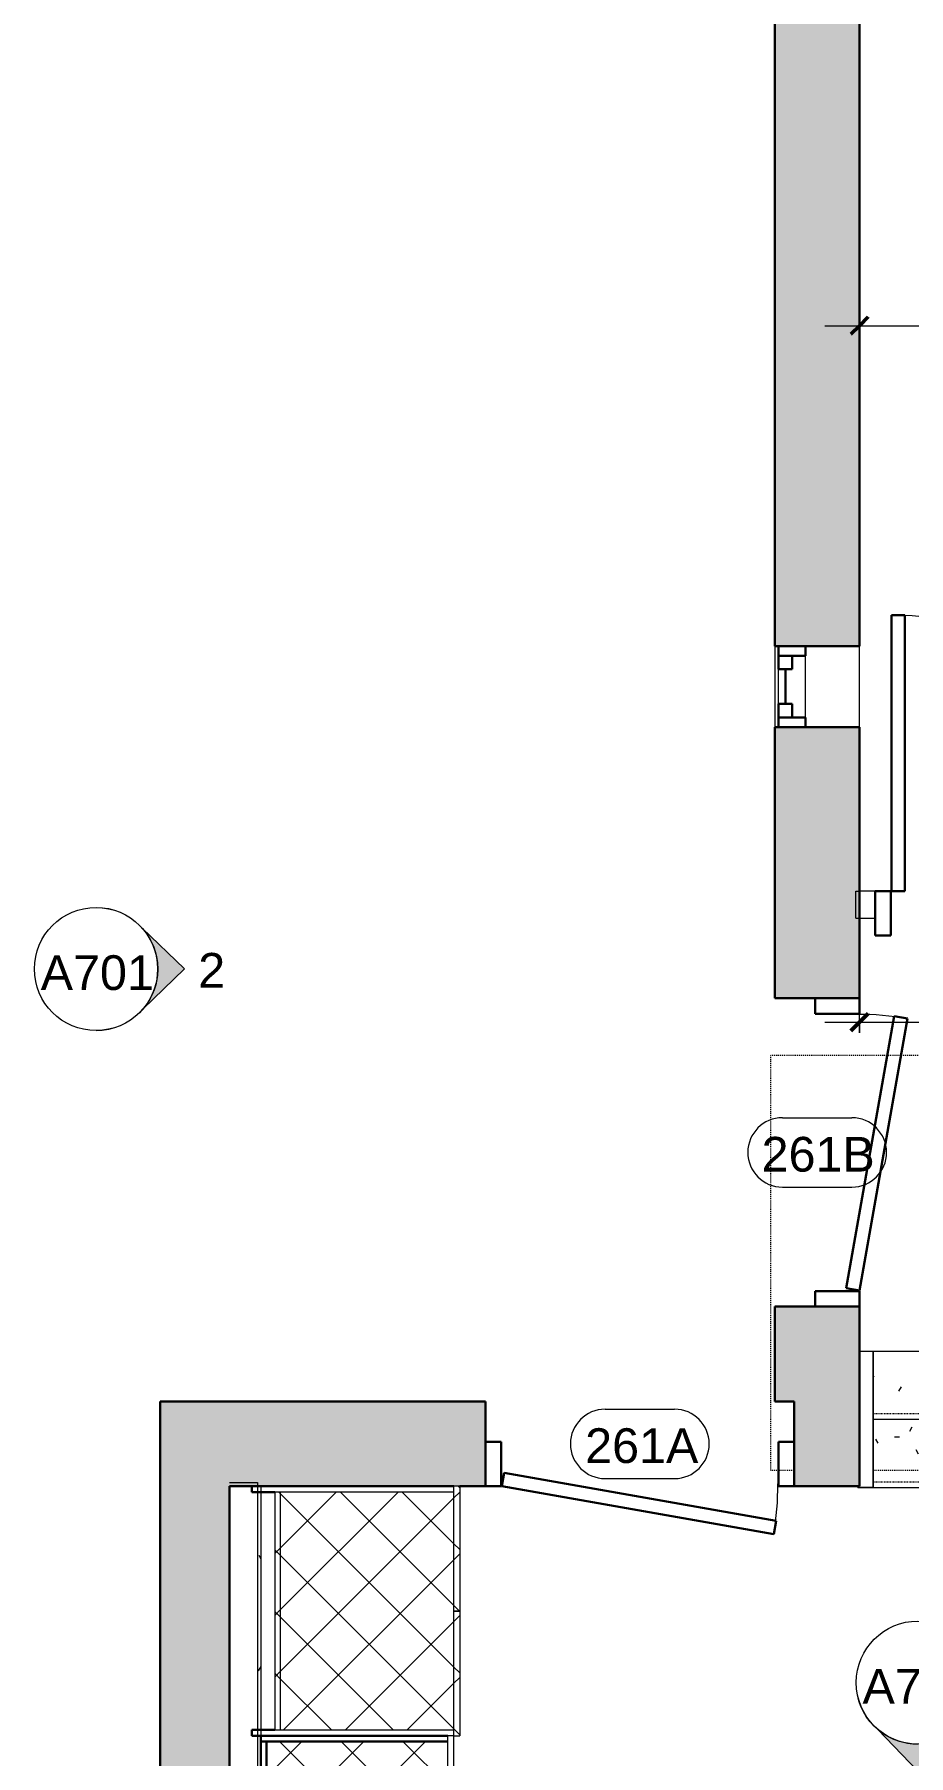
# Model space of a CAD drawing. Header units: inches. Extents: x -545 to 1083, y -2066 to -1239.
# Drawn here: x -545.5 to -432.1, y -1792.4 to -1569 of the extents above; entities that cross this region are included whole.
import ezdxf

# ---------------------------------------------------------------- set-up
doc = ezdxf.new("R2010")
doc.units = ezdxf.units.IN
doc.header["$MEASUREMENT"] = 0
doc.linetypes.add('Dash', pattern=[0.25, 0.125, -0.125])
doc.linetypes.add('Overhead 1_16_', pattern=[0.101562, 0.0625, -0.039062])
for name, color, linetype, lineweight in [('A-ANNO-DIMS', 211, 'Continuous', 9), ('A-ANNO-DIMS-48', 211, 'Continuous', 9), ('A-DOOR', 31, 'Continuous', 18), ('A-DOOR-FRAM', 31, 'Continuous', 30), ('A-DOOR-IDEN', 31, 'Continuous', 9), ('A-FLOR-HRAL', 11, 'Continuous', 9), ('A-GENM', 13, 'Dash', 9), ('A-GLAZ', 151, 'Continuous', 18), ('A-WALL', 113, 'Continuous', 18), ('A-WALL-PATT', 111, 'Continuous', 18), ('G-ANNO-SYMB', 111, 'Continuous', 9), ('I-WALL', 2, 'Continuous', 18), ('Q-CASE', 31, 'Continuous', 9), ('S-STRS', 31, 'Continuous', 18)]:
    doc.layers.add(name, color=color, linetype=linetype, lineweight=lineweight)
doc.styles.add('Arial', font='arial.ttf', dxfattribs={"height": 4.5})
doc.styles.add('Swis721 Lt BT', font='swissl.ttf', dxfattribs={"height": 4.5})
doc.dimstyles.new('OTJ_-_3_32__Linear__1_2__Tolerance', dxfattribs={"dimscale": 12, "dimtxt": 4.748918, "dimasz": 0.1875, "dimexe": 0.375, "dimexo": 0.25, "dimgap": 0.25, "dimtad": 1, "dimdec": 1, "dimrnd": 0.5, "dimzin": 3, "dimdsep": 46, "dimlunit": 4, "dimtxsty": 'Swis721 Lt BT', "dimblk1": 'OBLIQUE', "dimblk2": 'OBLIQUE', "dimsah": 1, "dimcen": 0.09, "dimdle": 0.375, "dimazin": 0, "dimtfac": 1, "dimtdec": 4, "dimtix": 1, "dimtmove": 0, "dimatfit": 3, "dimfxl": 1, "dimtvp": 1, "dimfrac": 2, "dimtolj": 1, "dimtzin": 0, "dimarcsym": 2})
pattern_1 = [(0, (0, 0), (15.36, 3.84), [0.634, -10.886, 0.634, -10.886, -61.44]), (0, (0, 0), (15.36, 3.84), [-23.04, 0.634, -22.406, 0.634, -10.886, -26.88]), (0, (0, 0), (15.36, 3.84), [-57.6, 0.634, -7.046, 0.634, -18.566]), (120, (5.76, 1.92), (-11.0055376, 11.38215), [0.634, -10.886, 0.634, -10.886, -61.44]), (120, (5.76, 1.92), (-11.0055376, 11.38215), [-23.04, 0.634, -22.406, 0.634, -10.886, -26.88]), (120, (5.76, 1.92), (-11.0055376, 11.38215), [-57.6, 0.634, -7.046, 0.634, -18.566]), (240, (7.68, 9.6), (-4.3544624, -15.22215), [0.634, -10.886, 0.634, -10.886, -61.44]), (240, (7.68, 9.6), (-4.3544624, -15.22215), [-23.04, 0.634, -22.406, 0.634, -10.886, -26.88]), (240, (7.68, 9.6), (-4.3544624, -15.22215), [-57.6, 0.634, -7.046, 0.634, -18.566])]
pattern_2 = [(315, (1791.806, -519.612), (4.006467, 4.006467), []), (45, (1791.806, -519.612), (-4.006467, 4.006467), [])]
pattern_3 = [(315, (1821.806, -521.434), (4.006467, 4.006467), []), (45, (1821.806, -521.434), (-4.006467, 4.006467), [])]

# ---------------------------------------------------------------- blocks, each defined once
blk = doc.blocks.new('Single Flush - D1 3_ X 7_3_ - NOT FR-6103513-2ND FLOOR - CONSTRUCTION')
at = {"layer": 'A-DOOR', "color": 8, "lineweight": 30}
for p, q in [((-17.36, 11.72), (-17.67, 10)), ((17.91, 5.5), (-17.36, 11.72)), ((-17.67, 10), (17.6, 3.78)), ((17.6, 3.78), (17.91, 5.5))]:
    blk.add_line(p, q, dxfattribs=at)
at = {"layer": 'A-DOOR', "lineweight": 9}
blk.add_arc((17.91, 5.5), 35.81, 170, 180.5, dxfattribs=at)
at = {"layer": 'A-DOOR-FRAM', "color": 8}
for p, q in [((-20, -0.25), (-20, 5.5)), ((-20, 5.5), (-18, 5.5)), ((-18, -0.25), (-18, 5.5)), ((18, -0.25), (18, 5.5)), ((18, 5.5), (20, 5.5)), ((20, -0.25), (20, 5.5)), ((-20, -0.25), (-18, -0.25)), ((18, -0.25), (20, -0.25))]:
    blk.add_line(p, q, dxfattribs=at)
blk = doc.blocks.new('Single Flush - D1 3_ X 8_  - NOT FR-6102174-2ND FLOOR - CONSTRUCTION')
at = {"layer": 'A-DOOR', "lineweight": 30}
for p, q in [((16.15625, -1.75), (17.90625, -1.75)), ((16.15625, -37.5625), (16.15625, -1.75)), ((17.90625, -1.75), (17.90625, -37.5625)), ((17.90625, -37.5625), (16.15625, -37.5625))]:
    blk.add_line(p, q, dxfattribs=at)
at = {"layer": 'A-DOOR', "lineweight": 9}
blk.add_arc((17.90625, -1.75), 35.8125, 179.5, 270, dxfattribs=at)
at = {"layer": 'A-DOOR-FRAM'}
for p, q in [((-20, 4), (-20, -1.75)), ((-20, 4), (-18, 4)), ((-18, 4), (-18, -1.75)), ((18.000004, 4), (18.000004, -1.75)), ((18.000004, 4), (20.000004, 4)), ((20.000004, 4), (20.000004, -1.75)), ((-20, -1.75), (-18, -1.75)), ((18.000004, -1.75), (20.000004, -1.75))]:
    blk.add_line(p, q, dxfattribs=at)
blk = doc.blocks.new('Window-Double-Hung - 10_5_ X 52_ 2-5956748-2ND FLOOR - CONSTRUCTION')
at = {"layer": 'A-GLAZ', "color": 8, "lineweight": 30}
for p, q in [((-5.25, 5.5), (-5.25, -5.5)), ((-5.25, 5), (-2.25, 5)), ((-4, 5), (-4, 1.5)), ((-2.25, 5), (-2.25, 3.25)), ((2.25, 5), (5.25, 5)), ((2.25, 5), (2.25, 3.25)), ((4, 5), (4, 1.5)), ((5.25, -5.5), (5.25, 5.5)), ((-4, 3.25), (-2.25, 3.25)), ((-2.25, 4.125), (2.25, 4.125)), ((4, 3.25), (2.25, 3.25)), ((-5.25, 1.5), (-4, 1.5)), ((4, 1.5), (5.25, 1.5))]:
    blk.add_line(p, q, dxfattribs=at)
at = {"layer": 'A-GLAZ'}
for p, q in [((5.25, 5.5), (-5.25, 5.5)), ((-5.25, -5.5), (5.25, -5.5))]:
    blk.add_line(p, q, dxfattribs=at)
at = {"layer": 'A-GLAZ', "lineweight": 9}
for p, q in [((-2.25, 5), (2.25, 5)), ((-4, 1.5), (4, 1.5))]:
    blk.add_line(p, q, dxfattribs=at)
blk = doc.blocks.new('Single Flush - D1 3_ X 8_  - NOT FR-6103434-2ND FLOOR - CONSTRUCTION')
at = {"layer": 'A-DOOR', "lineweight": 30}
for p, q in [((16.16, 37.56), (16.16, 1.75)), ((17.91, 37.56), (16.16, 37.56)), ((17.91, 1.75), (17.91, 37.56)), ((16.16, 1.75), (17.91, 1.75))]:
    blk.add_line(p, q, dxfattribs=at)
at = {"layer": 'A-DOOR', "lineweight": 9}
blk.add_arc((17.91, 1.75), 35.81, 90, 180.5, dxfattribs=at)
at = {"layer": 'A-DOOR-FRAM'}
for p, q in [((-20, -4), (-20, 1.75)), ((-20, 1.75), (-18, 1.75)), ((-18, -4), (-18, 1.75)), ((18, -4), (18, 1.75)), ((18, 1.75), (20, 1.75)), ((20, -4), (20, 1.75)), ((-20, -4), (-18, -4)), ((18, -4), (20, -4))]:
    blk.add_line(p, q, dxfattribs=at)
at = {"layer": 'A-GENM'}
for p, q in [((-35.91, 61.56), (17.91, 61.56)), ((-35.91, 58.54), (-35.91, 61.56)), ((17.91, 1.75), (17.91, 61.56)), ((-35.91, 3.99), (-35.91, 48.28)), ((-35.91, 1.75), (-35.91, 1.99)), ((17.87, 1.75), (17.91, 1.75)), ((-29.91, -1.75), (-29.91, -38.08)), ((-17.91, -1.75), (-17.91, -38.08)), ((17.87, -1.75), (17.91, -1.75)), ((17.91, -1.75), (17.91, -38.08)), ((-29.91, -41.58), (-29.91, -49.56)), ((-17.91, -41.58), (-17.91, -49.56)), ((-17.91, -49.56), (-29.91, -49.56)), ((-17.91, -49.56), (-3.25, -49.56))]:
    blk.add_line(p, q, dxfattribs=at)
blk = doc.blocks.new('Top Rail Type - Top Rail_Internal_-5736943-2ND FLOOR - CONSTRUCTION')
at = {"layer": 'A-FLOR-HRAL'}
for p, q in [((-438.45, -1739.89), (-436.68, -1739.89)), ((-436.68, -1739.89), (-436.68, -1757.61)), ((-438.68, -1757.61), (-438.68, -1757.44)), ((-436.68, -1757.61), (-438.68, -1757.61))]:
    blk.add_line(p, q, dxfattribs=at)
blk = doc.blocks.new('Top Rail Type - Top Rail_Internal_-V12-2ND FLOOR - CONSTRUCTION')
at = {"layer": 'A-FLOR-HRAL'}
for p, q in [((-438.45, -1739.89), (-436.68, -1739.89)), ((-436.68, -1757.61), (-436.68, -1739.89)), ((-438.68, -1757.61), (-438.68, -1757.44)), ((-438.68, -1757.61), (-436.68, -1757.61))]:
    blk.add_line(p, q, dxfattribs=at)
blk = doc.blocks.new('CW Cupbd1 - Fridge 80_h x 24_d - 2 Doors-5975497-2ND FLOOR - CONSTRUCTION')
at = {"layer": 'Q-CASE'}
h = blk.add_hatch(dxfattribs=at)
h.set_pattern_fill('FP_25', color=256, style=0, pattern_type=2)
h.set_pattern_definition(pattern_2)
h.paths.add_polyline_path([(2.75, -5.31), (2.75, -6.06), (33.62, -6.06), (33.62, -5.31)], flags=0)
h = blk.add_hatch(dxfattribs=at)
h.set_pattern_fill('FP_25', color=256, style=0, pattern_type=2)
h.set_pattern_definition(pattern_2)
h.paths.add_polyline_path([(2.75, -28.56), (33.62, -28.56), (33.62, -6.06), (2.75, -6.06), (2.75, -7.15)], flags=0)
h = blk.add_hatch(dxfattribs=at)
h.set_pattern_fill('FP_25', color=256, style=0, pattern_type=2)
h.set_pattern_definition(pattern_2)
h.paths.add_polyline_path([(2, -29.31), (18.18, -29.31), (18.18, -28.56), (2, -28.56)], flags=0)
h = blk.add_hatch(dxfattribs=at)
h.set_pattern_fill('FP_25', color=256, style=0, pattern_type=2)
h.set_pattern_definition(pattern_2)
h.paths.add_polyline_path([(18.18, -28.56), (18.18, -29.31), (34.37, -29.31), (34.37, -28.56)], flags=0)
at = {"layer": 'Q-CASE', "lineweight": 30}
for p, q in [((2.75, -2.36), (2, -2.36)), ((2, -2.36), (2, -27.74)), ((2.75, -5.31), (2.75, -2.36)), ((34.37, -2.36), (33.62, -2.36)), ((33.62, -2.36), (33.62, -5.31)), ((34.37, -28.56), (34.37, -2.36)), ((2, -28.49), (2, -28.56))]:
    blk.add_line(p, q, dxfattribs=at)
at = {"layer": 'Q-CASE'}
for p, q in [((33.62, -5.31), (2.75, -5.31)), ((2.75, -5.31), (2.75, -6.06)), ((2.75, -6.06), (2.75, -28.56)), ((2.75, -6.06), (33.62, -6.06)), ((33.62, -6.06), (33.62, -5.31)), ((33.62, -28.56), (33.62, -6.06)), ((2, -28.56), (18.18, -28.56)), ((2, -28.56), (2, -29.31)), ((18.18, -29.31), (18.18, -28.56)), ((18.18, -28.56), (34.37, -28.56)), ((18.18, -28.56), (18.18, -29.31)), ((34.37, -29.31), (34.37, -28.56)), ((18.18, -29.31), (2, -29.31)), ((34.37, -29.31), (18.18, -29.31))]:
    blk.add_line(p, q, dxfattribs=at)
blk = doc.blocks.new('CW Cupbd Combined - Oven Tower 90_h x 24_d - Single Shelf-5975978-2ND FLOOR - CONSTRUCTION')
at = {"layer": 'Q-CASE'}
h = blk.add_hatch(dxfattribs=at)
h.set_pattern_fill('FP_26', color=256, style=0, pattern_type=2)
h.set_pattern_definition(pattern_3)
h.paths.add_polyline_path([(2.75, -29.56), (31.25, -29.56), (31.25, -6.06), (2.75, -6.06), (2.75, -8.97)], flags=0)
h = blk.add_hatch(dxfattribs=at)
h.set_pattern_fill('FP_26', color=256, style=0, pattern_type=2)
h.set_pattern_definition(pattern_3)
h.paths.add_polyline_path([(2, -30.31), (17, -30.31), (17, -29.56), (2, -29.56)], flags=0)
h = blk.add_hatch(dxfattribs=at)
h.set_pattern_fill('FP_26', color=256, style=0, pattern_type=2)
h.set_pattern_definition(pattern_3)
h.paths.add_polyline_path([(17, -29.56), (17, -30.31), (32, -30.31), (32, -29.56)], flags=0)
at = {"layer": 'Q-CASE', "lineweight": 30}
for p, q in [((2.75, -5.31), (2, -5.31)), ((2, -5.31), (2, -29.56)), ((2.75, -29.56), (2.75, -5.31)), ((31.25, -5.31), (2.75, -5.31)), ((2.75, -5.31), (2.75, -6.06)), ((2.75, -6.06), (31.25, -6.06)), ((32, -5.31), (31.25, -5.31)), ((31.25, -5.31), (31.25, -29.56)), ((31.25, -6.06), (31.25, -5.31)), ((32, -29.56), (32, -5.31))]:
    blk.add_line(p, q, dxfattribs=at)
at = {"layer": 'Q-CASE'}
for p, q in [((2, -29.56), (17, -29.56)), ((2, -29.56), (2, -30.31)), ((17, -30.31), (2, -30.31)), ((17, -30.31), (17, -29.56)), ((17, -29.56), (32, -29.56)), ((17, -29.56), (17, -30.31)), ((32, -30.31), (17, -30.31)), ((32, -30.31), (32, -29.56))]:
    blk.add_line(p, q, dxfattribs=at)
blk = doc.blocks.new('Elevation - Filled Arrow 2-347888-2ND FLOOR - CONSTRUCTION')
at = {"layer": 'G-ANNO-SYMB'}
blk.add_circle((0, 0), 0.1664, dxfattribs=at)
blk = doc.blocks.new('Elevation - Filled Arrow-151867-2ND FLOOR - CONSTRUCTION')
at = {"layer": 'G-ANNO-SYMB'}
h = blk.add_hatch(color=256, dxfattribs=at)
edge = h.paths.add_edge_path(flags=0)
edge.add_line((0, 0.2393), (0.1103, 0.1247))
edge.add_arc((-0.0002, -0.0002), 0.1667, 48.498, 130.5571)
edge.add_line((-0.1085, 0.1265), (0, 0.2393))
for p, q in [((0, 0.2393), (-0.1085, 0.1265)), ((-0.1084, 0.1266), (0, 0.2393)), ((0, 0.2393), (-0.1084, 0.1266)), ((0, 0.2393), (0.11, 0.1249)), ((0.1103, 0.1247), (0, 0.2393))]:
    blk.add_line(p, q, dxfattribs=at)
blk.add_arc((-0.0002, -0.0002), 0.1667, 48.498, 130.5571, dxfattribs=at)
blk.add_ellipse((-0.0002, -0.0001), major_axis=(-0.1667, 0), ratio=0.999376, start_param=3.141593, end_param=6.283185, dxfattribs=at)
blk = doc.blocks.new('Door Tag - Door Tag-41184-2ND FLOOR - CONSTRUCTION')
at = {"layer": 'A-DOOR-IDEN'}
for p, q in [((-0.09375, 0.09375), (0.09375, 0.09375)), ((-0.09375, -0.09375), (0.09375, -0.09375))]:
    blk.add_line(p, q, dxfattribs=at)
for centre, start, end in [((-0.09375, 0), 90, 270), ((0.09375, 0), 270, 90)]:
    blk.add_arc(centre, 0.09375, start, end, dxfattribs=at)
blk = doc.blocks.new('DIMBLOCK36-2ND FLOOR - CONSTRUCTION')
at = {"layer": 'A-ANNO-DIMS-48'}
for p, q in [((-438.45, -1698.62), (-438.45, -1692.72)), ((-390.16, -1698.62), (-390.16, -1692.72)), ((-442.95, -1697.22), (-385.66, -1697.22)), ((-438.45, -1697.22), (-438.45, -1698.62)), ((-390.16, -1697.22), (-390.16, -1698.62))]:
    blk.add_line(p, q, dxfattribs=at)
at = {"layer": 'A-ANNO-DIMS-48', "lineweight": 50}
for p, q in [((-438.45, -1697.22), (-439.57, -1698.34)), ((-438.45, -1697.22), (-437.32, -1696.09)), ((-390.16, -1697.22), (-391.28, -1698.34)), ((-390.16, -1697.22), (-389.03, -1696.09))]:
    blk.add_line(p, q, dxfattribs=at)
at = {"layer": 'A-ANNO-DIMS-48', "color": 0, "insert": (-426.63, -1688.21), "char_height": 4.5, "width": 29.579, "attachment_point": 1, "line_spacing_factor": 1.005062, "style": 'Swis721 Lt BT'}
blk.add_mtext('4\' - 0 1/2"', dxfattribs=at)
blk = doc.blocks.new('_Oblique')
at = {"color": 0, "linetype": 'ByBlock', "lineweight": -2}
blk.add_line((-0.5, -0.5), (0.5, 0.5), dxfattribs=at)
blk = doc.blocks.new('DIMBLOCK37-2ND FLOOR - CONSTRUCTION')
at = {"layer": 'A-ANNO-DIMS-48'}
for p, q in [((-438.45, -1608.25), (-438.45, -1602.34)), ((-390.16, -1608.25), (-390.16, -1602.34)), ((-442.95, -1606.84), (-385.66, -1606.84)), ((-438.45, -1606.84), (-438.45, -1608.25)), ((-390.16, -1606.84), (-390.16, -1608.25))]:
    blk.add_line(p, q, dxfattribs=at)
at = {"layer": 'A-ANNO-DIMS-48', "lineweight": 50}
for p, q in [((-438.45, -1606.84), (-437.32, -1605.71)), ((-390.16, -1606.84), (-389.03, -1605.71)), ((-438.45, -1606.84), (-439.57, -1607.96)), ((-390.16, -1606.84), (-391.28, -1607.96))]:
    blk.add_line(p, q, dxfattribs=at)
at = {"layer": 'A-ANNO-DIMS-48', "color": 0, "insert": (-426.63, -1597.83), "char_height": 4.5, "width": 29.579, "attachment_point": 1, "line_spacing_factor": 1.005062, "style": 'Swis721 Lt BT'}
blk.add_mtext('4\' - 0 1/2"', dxfattribs=at)

msp = doc.modelspace()

# ---------------------------------------------------------------- hatches: boundary and pattern name
at = {"layer": 'A-WALL-PATT', "lineweight": 9}
h = msp.add_hatch(color=7, dxfattribs=at)
h.paths.add_polyline_path([(-446.95, -1746.44), (-438.45, -1746.44), (-438.45, -1734.12), (-449.45, -1734.12), (-449.45, -1746.44)], flags=0)
h.paths.add_polyline_path([(-438.45, -1694.12), (-438.45, -1658.93), (-449.45, -1658.93), (-449.45, -1694.12)], flags=0)
h.paths.add_polyline_path([(-438.45, -1648.43), (-438.45, -1489.66), (-449.45, -1489.66), (-449.45, -1648.43)], flags=0)
h.paths.add_polyline_path([(-438.45, -1467.66), (-438.45, -1442.2), (-449.45, -1442.2), (-449.45, -1467.66)], flags=0)
for points in [[(-529.17, -1925.58), (-520.17, -1925.58), (-520.17, -1746.44), (-529.17, -1746.44), (-529.17, -1889.58)], [(-486.95, -1757.44), (-486.95, -1746.44), (-520.17, -1746.44), (-520.17, -1757.44), (-490.3, -1757.44)], [(-438.45, -1757.44), (-438.45, -1746.44), (-446.95, -1746.44), (-446.95, -1757.44)]]:
    msp.add_hatch(color=7, dxfattribs=at).paths.add_polyline_path(points, flags=0)
h = msp.add_hatch(dxfattribs=at)
h.set_pattern_fill('FP_1', color=256, style=0, pattern_type=2)
h.set_pattern_definition(pattern_1)
h.paths.add_polyline_path([(-516.55, -1914.58), (-516.05, -1914.58), (-516.05, -1757.44), (-516.55, -1757.44), (-516.55, -1889.58)], flags=0)
at = {"layer": 'S-STRS', "lineweight": 9}
h = msp.add_hatch(dxfattribs=at)
h.set_pattern_fill('FP_1', color=256, style=0, pattern_type=2)
h.set_pattern_definition(pattern_1)
h.paths.add_polyline_path([(-402.2, -1748.75), (-392.39, -1748.75), (-392.39, -1739.89), (-436.68, -1739.89), (-436.68, -1748.75)], flags=0)
h = msp.add_hatch(dxfattribs=at)
h.set_pattern_fill('FP_1', color=256, style=0, pattern_type=2)
h.set_pattern_definition(pattern_1)
h.paths.add_polyline_path([(-402.2, -1757.61), (-392.39, -1757.61), (-392.39, -1748.75), (-436.68, -1748.75), (-436.68, -1757.61)], flags=0)

# ---------------------------------------------------------------- linework, layer by layer
at = {"layer": 'A-WALL', "color": 8, "lineweight": 30}
for p, q in [((-449.45, -1489.66), (-449.45, -1648.43)), ((-438.45, -1648.43), (-438.45, -1489.66)), ((-449.45, -1658.93), (-449.45, -1694.12)), ((-438.45, -1694.12), (-438.45, -1658.93)), ((-449.45, -1694.12), (-438.45, -1694.12)), ((-438.45, -1734.12), (-449.45, -1734.12)), ((-449.45, -1734.12), (-449.45, -1746.44)), ((-438.45, -1757.44), (-438.45, -1734.12)), ((-486.95, -1746.44), (-529.17, -1746.44)), ((-529.17, -1746.44), (-529.17, -1925.58)), ((-486.95, -1757.44), (-486.95, -1746.44)), ((-449.45, -1746.44), (-446.95, -1746.44)), ((-446.95, -1746.44), (-446.95, -1757.44)), ((-520.17, -1757.44), (-516.55, -1757.44)), ((-520.17, -1914.58), (-520.17, -1757.44)), ((-516.05, -1757.44), (-491.05, -1757.44)), ((-490.3, -1757.44), (-486.95, -1757.44)), ((-446.95, -1757.44), (-438.45, -1757.44))]:
    msp.add_line(p, q, dxfattribs=at)
at = {"layer": 'A-WALL'}
for p, q in [((-438.95, -1680.22), (-438.45, -1680.22)), ((-438.95, -1683.72), (-438.45, -1683.72)), ((-516.55, -1756.94), (-516.55, -1915.08))]:
    msp.add_line(p, q, dxfattribs=at)
at = {"layer": 'A-WALL', "color": 55}
msp.add_line((-516.55, -1757.44), (-516.05, -1757.44), dxfattribs=at)
at = {"layer": 'I-WALL', "lineweight": 9}
for p, q in [((-438.95, -1683.72), (-438.95, -1680.22)), ((-520.17, -1756.94), (-516.55, -1756.94))]:
    msp.add_line(p, q, dxfattribs=at)
at = {"layer": 'I-WALL'}
for p, q in [((-436.41, -1680.22), (-438.45, -1680.22)), ((-436.41, -1683.72), (-436.41, -1680.22)), ((-438.45, -1683.72), (-436.41, -1683.72)), ((-516.05, -1914.58), (-516.05, -1757.44))]:
    msp.add_line(p, q, dxfattribs=at)
at = {"layer": 'S-STRS', "lineweight": 9}
for p, q in [((-436.68, -1739.89), (-392.39, -1739.89)), ((-436.68, -1748.75), (-392.39, -1748.75)), ((-436.68, -1757.61), (-392.39, -1757.61))]:
    msp.add_line(p, q, dxfattribs=at)
at = {"layer": 'S-STRS', "linetype": 'Overhead 1_16_', "lineweight": 9}
for p, q in [((-436.68, -1748), (-392.39, -1748)), ((-436.68, -1756.86), (-392.39, -1756.86))]:
    msp.add_line(p, q, dxfattribs=at)

# ---------------------------------------------------------------- block references
at = {"layer": 'A-DOOR'}
for name, p, rotation in [('Single Flush - D1 3_ X 8_  - NOT FR-6102174-2ND FLOOR - CONSTRUCTION', (-416.41, -1681.97), 180), ('Single Flush - D1 3_ X 7_3_ - NOT FR-6103513-2ND FLOOR - CONSTRUCTION', (-443.95, -1714.12), 269.9999999999999), ('Single Flush - D1 3_ X 8_  - NOT FR-6103434-2ND FLOOR - CONSTRUCTION', (-388.41, -1719.47), 89.99999999999991), ('Single Flush - D1 3_ X 7_3_ - NOT FR-6103513-2ND FLOOR - CONSTRUCTION', (-466.95, -1751.94), 180)]:
    msp.add_blockref(name, p, dxfattribs=dict(at, rotation=rotation))
at = {"layer": 'A-DOOR-IDEN', "xscale": 47.99999999999997, "yscale": 47.99999999999997, "zscale": 47.99999999999997}
for p in [(-443.95, -1714.12), (-466.95, -1751.94)]:
    msp.add_blockref('Door Tag - Door Tag-41184-2ND FLOOR - CONSTRUCTION', p, dxfattribs=at)
at = {"layer": 'A-FLOR-HRAL'}
for name in ['Top Rail Type - Top Rail_Internal_-5736943-2ND FLOOR - CONSTRUCTION', 'Top Rail Type - Top Rail_Internal_-V12-2ND FLOOR - CONSTRUCTION']:
    msp.add_blockref(name, (0, 0), dxfattribs=at)
at = {"layer": 'A-GLAZ', "rotation": 89.99999999999991}
msp.add_blockref('Window-Double-Hung - 10_5_ X 52_ 2-5956748-2ND FLOOR - CONSTRUCTION', (-443.95, -1653.68), dxfattribs=at)
at = {"layer": 'G-ANNO-SYMB', "xscale": 47.99999999999997, "yscale": 47.99999999999997, "zscale": 47.99999999999997}
for p in [(-537.47, -1690.32), (-430.89, -1782.92)]:
    msp.add_blockref('Elevation - Filled Arrow 2-347888-2ND FLOOR - CONSTRUCTION', p, dxfattribs=at)
at = {"layer": 'G-ANNO-SYMB', "extrusion": (0, 0, -1), "xscale": 47.99999999999997, "yscale": 47.99999999999997, "zscale": 47.99999999999997}
for p, rotation in [((537.47, -1690.32), 90.0000000000005), ((430.89, -1782.92), 180)]:
    msp.add_blockref('Elevation - Filled Arrow-151867-2ND FLOOR - CONSTRUCTION', p, dxfattribs=dict(at, rotation=rotation))
at = {"layer": 'Q-CASE', "rotation": 89.99999999999984}
for name, p in [('CW Cupbd1 - Fridge 80_h x 24_d - 2 Doors-5975497-2ND FLOOR - CONSTRUCTION', (-519.61, -1791.81)), ('CW Cupbd Combined - Oven Tower 90_h x 24_d - Single Shelf-5975978-2ND FLOOR - CONSTRUCTION', (-521.43, -1821.81))]:
    msp.add_blockref(name, p, dxfattribs=at)

# ---------------------------------------------------------------- texts
at = {"layer": 'A-DOOR-IDEN', "char_height": 4.5, "attachment_point": 1, "style": 'Swis721 Lt BT'}
for s, insert, width in [('261B', (-451.16, -1712.11), 17.271), ('261A', (-474.04, -1749.92), 16.968)]:
    msp.add_mtext(s, dxfattribs=dict(at, insert=insert, width=width))
at = {"layer": 'G-ANNO-SYMB', "char_height": 4.5, "attachment_point": 1}
for s, insert, width, style in [('2', (-524.22, -1688.24), 4.0905, 'Swis721 Lt BT'), ('A701', (-544.65, -1688.54), 17.877, 'Arial'), ('A707', (-438.07, -1781.15), 17.877, 'Arial')]:
    msp.add_mtext(s, dxfattribs=dict(at, insert=insert, width=width, style=style))

# ---------------------------------------------------------------- dimensions: what is measured, and where the dimension line sits
at = {"layer": 'A-ANNO-DIMS'}
for base, p1, p2, picture, middle in [((-390.16, -1606.84), (-438.45, -1605.25), (-390.16, -1605.25), 'DIMBLOCK37-2ND FLOOR - CONSTRUCTION', (-414.3, -1601.27)), ((-390.16, -1697.22), (-438.45, -1695.62), (-390.16, -1695.62), 'DIMBLOCK36-2ND FLOOR - CONSTRUCTION', (-414.3, -1691.64))]:
    dim = msp.add_linear_dim(base=base, p1=p1, p2=p2, dimstyle='OTJ_-_3_32__Linear__1_2__Tolerance', override={"dimpost": '<>', "dimfxl": 48.290018}, dxfattribs=at)
    dim.commit()
    dim.dimension.update_dxf_attribs({"geometry": picture, "text_midpoint": middle})

doc.saveas('drawing.dxf')
